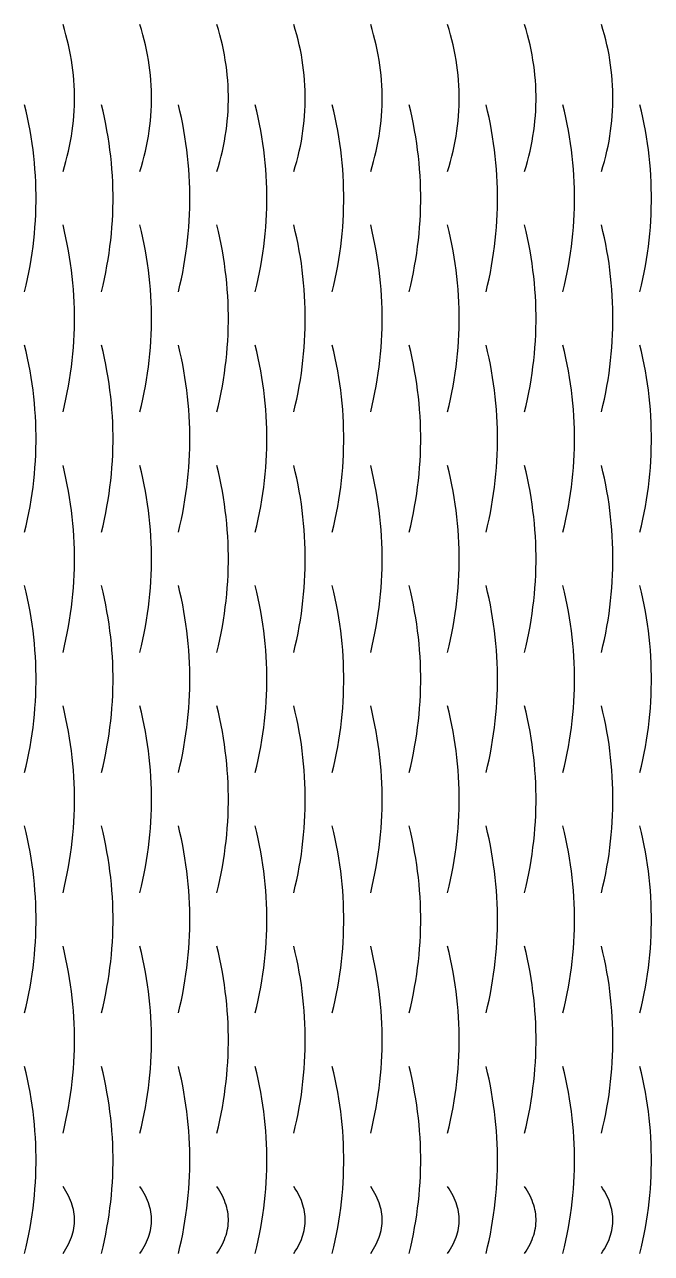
# Model space of a CAD drawing. Header units: millimetres. Extents: x 1.4 to 97.3, y 4 to 96.
# Drawn here: x 1.4 to 48.4, y 4 to 96 of the extents above; entities that cross this region are included whole.
import ezdxf

# ---------------------------------------------------------------- set-up
doc = ezdxf.new("R2010")
doc.units = ezdxf.units.MM
doc.layers.add('CUT', color=1, linetype='Continuous')

msp = doc.modelspace()

# ---------------------------------------------------------------- linework, layer by layer
at = {"layer": 'CUT'}
for points in [[(4.32, 85), (4.435, 85.379), (4.542, 85.759), (4.641, 86.138), (4.731, 86.517), (4.813, 86.897), (4.887, 87.276), (4.953, 87.655), (5.01, 88.034), (5.06, 88.414), (5.101, 88.793), (5.134, 89.172), (5.158, 89.552), (5.175, 89.931), (5.183, 90.31), (5.183, 90.69), (5.175, 91.069), (5.158, 91.448), (5.134, 91.828), (5.101, 92.207), (5.06, 92.586), (5.01, 92.966), (4.953, 93.345), (4.887, 93.724), (4.813, 94.103), (4.731, 94.483), (4.641, 94.862), (4.542, 95.241), (4.435, 95.621), (4.32, 96)], [(10.08, 85), (10.195, 85.379), (10.302, 85.759), (10.401, 86.138), (10.491, 86.517), (10.573, 86.897), (10.647, 87.276), (10.713, 87.655), (10.77, 88.034), (10.82, 88.414), (10.861, 88.793), (10.894, 89.172), (10.918, 89.552), (10.935, 89.931), (10.943, 90.31), (10.943, 90.69), (10.935, 91.069), (10.918, 91.448), (10.894, 91.828), (10.861, 92.207), (10.82, 92.586), (10.77, 92.966), (10.713, 93.345), (10.647, 93.724), (10.573, 94.103), (10.491, 94.483), (10.401, 94.862), (10.302, 95.241), (10.195, 95.621), (10.08, 96)], [(15.84, 85), (15.955, 85.379), (16.062, 85.759), (16.161, 86.138), (16.251, 86.517), (16.333, 86.897), (16.407, 87.276), (16.473, 87.655), (16.53, 88.034), (16.58, 88.414), (16.621, 88.793), (16.654, 89.172), (16.678, 89.552), (16.695, 89.931), (16.703, 90.31), (16.703, 90.69), (16.695, 91.069), (16.678, 91.448), (16.654, 91.828), (16.621, 92.207), (16.58, 92.586), (16.53, 92.966), (16.473, 93.345), (16.407, 93.724), (16.333, 94.103), (16.251, 94.483), (16.161, 94.862), (16.062, 95.241), (15.955, 95.621), (15.84, 96)], [(21.6, 85), (21.715, 85.379), (21.822, 85.759), (21.921, 86.138), (22.011, 86.517), (22.093, 86.897), (22.167, 87.276), (22.233, 87.655), (22.29, 88.034), (22.34, 88.414), (22.381, 88.793), (22.414, 89.172), (22.438, 89.552), (22.455, 89.931), (22.463, 90.31), (22.463, 90.69), (22.455, 91.069), (22.438, 91.448), (22.414, 91.828), (22.381, 92.207), (22.34, 92.586), (22.29, 92.966), (22.233, 93.345), (22.167, 93.724), (22.093, 94.103), (22.011, 94.483), (21.921, 94.862), (21.822, 95.241), (21.715, 95.621), (21.6, 96)], [(27.36, 85), (27.475, 85.379), (27.582, 85.759), (27.681, 86.138), (27.771, 86.517), (27.853, 86.897), (27.927, 87.276), (27.993, 87.655), (28.05, 88.034), (28.1, 88.414), (28.141, 88.793), (28.174, 89.172), (28.198, 89.552), (28.215, 89.931), (28.223, 90.31), (28.223, 90.69), (28.215, 91.069), (28.198, 91.448), (28.174, 91.828), (28.141, 92.207), (28.1, 92.586), (28.05, 92.966), (27.993, 93.345), (27.927, 93.724), (27.853, 94.103), (27.771, 94.483), (27.681, 94.862), (27.582, 95.241), (27.475, 95.621), (27.36, 96)], [(33.12, 85), (33.235, 85.379), (33.342, 85.759), (33.441, 86.138), (33.531, 86.517), (33.613, 86.897), (33.687, 87.276), (33.753, 87.655), (33.81, 88.034), (33.86, 88.414), (33.901, 88.793), (33.934, 89.172), (33.958, 89.552), (33.975, 89.931), (33.983, 90.31), (33.983, 90.69), (33.975, 91.069), (33.958, 91.448), (33.934, 91.828), (33.901, 92.207), (33.86, 92.586), (33.81, 92.966), (33.753, 93.345), (33.687, 93.724), (33.613, 94.103), (33.531, 94.483), (33.441, 94.862), (33.342, 95.241), (33.235, 95.621), (33.12, 96)], [(38.88, 85), (38.995, 85.379), (39.102, 85.759), (39.201, 86.138), (39.291, 86.517), (39.373, 86.897), (39.447, 87.276), (39.513, 87.655), (39.57, 88.034), (39.62, 88.414), (39.661, 88.793), (39.694, 89.172), (39.718, 89.552), (39.735, 89.931), (39.743, 90.31), (39.743, 90.69), (39.735, 91.069), (39.718, 91.448), (39.694, 91.828), (39.661, 92.207), (39.62, 92.586), (39.57, 92.966), (39.513, 93.345), (39.447, 93.724), (39.373, 94.103), (39.291, 94.483), (39.201, 94.862), (39.102, 95.241), (38.995, 95.621), (38.88, 96)], [(44.64, 85), (44.755, 85.379), (44.862, 85.759), (44.961, 86.138), (45.051, 86.517), (45.133, 86.897), (45.207, 87.276), (45.273, 87.655), (45.33, 88.034), (45.38, 88.414), (45.421, 88.793), (45.454, 89.172), (45.478, 89.552), (45.495, 89.931), (45.503, 90.31), (45.503, 90.69), (45.495, 91.069), (45.478, 91.448), (45.454, 91.828), (45.421, 92.207), (45.38, 92.586), (45.33, 92.966), (45.273, 93.345), (45.207, 93.724), (45.133, 94.103), (45.051, 94.483), (44.961, 94.862), (44.862, 95.241), (44.755, 95.621), (44.64, 96)], [(1.44, 76), (1.555, 76.483), (1.662, 76.966), (1.761, 77.448), (1.851, 77.931), (1.933, 78.414), (2.007, 78.897), (2.073, 79.379), (2.13, 79.862), (2.18, 80.345), (2.221, 80.828), (2.254, 81.31), (2.278, 81.793), (2.295, 82.276), (2.303, 82.759), (2.303, 83.241), (2.295, 83.724), (2.278, 84.207), (2.254, 84.69), (2.221, 85.172), (2.18, 85.655), (2.13, 86.138), (2.073, 86.621), (2.007, 87.103), (1.933, 87.586), (1.851, 88.069), (1.761, 88.552), (1.662, 89.034), (1.555, 89.517), (1.44, 90)], [(7.2, 76), (7.315, 76.483), (7.422, 76.966), (7.521, 77.448), (7.611, 77.931), (7.693, 78.414), (7.767, 78.897), (7.833, 79.379), (7.89, 79.862), (7.94, 80.345), (7.981, 80.828), (8.014, 81.31), (8.038, 81.793), (8.055, 82.276), (8.063, 82.759), (8.063, 83.241), (8.055, 83.724), (8.038, 84.207), (8.014, 84.69), (7.981, 85.172), (7.94, 85.655), (7.89, 86.138), (7.833, 86.621), (7.767, 87.103), (7.693, 87.586), (7.611, 88.069), (7.521, 88.552), (7.422, 89.034), (7.315, 89.517), (7.2, 90)], [(12.96, 76), (13.075, 76.483), (13.182, 76.966), (13.281, 77.448), (13.371, 77.931), (13.453, 78.414), (13.527, 78.897), (13.593, 79.379), (13.65, 79.862), (13.7, 80.345), (13.741, 80.828), (13.774, 81.31), (13.798, 81.793), (13.815, 82.276), (13.823, 82.759), (13.823, 83.241), (13.815, 83.724), (13.798, 84.207), (13.774, 84.69), (13.741, 85.172), (13.7, 85.655), (13.65, 86.138), (13.593, 86.621), (13.527, 87.103), (13.453, 87.586), (13.371, 88.069), (13.281, 88.552), (13.182, 89.034), (13.075, 89.517), (12.96, 90)], [(18.72, 76), (18.835, 76.483), (18.942, 76.966), (19.041, 77.448), (19.131, 77.931), (19.213, 78.414), (19.287, 78.897), (19.353, 79.379), (19.41, 79.862), (19.46, 80.345), (19.501, 80.828), (19.534, 81.31), (19.558, 81.793), (19.575, 82.276), (19.583, 82.759), (19.583, 83.241), (19.575, 83.724), (19.558, 84.207), (19.534, 84.69), (19.501, 85.172), (19.46, 85.655), (19.41, 86.138), (19.353, 86.621), (19.287, 87.103), (19.213, 87.586), (19.131, 88.069), (19.041, 88.552), (18.942, 89.034), (18.835, 89.517), (18.72, 90)], [(24.48, 76), (24.595, 76.483), (24.702, 76.966), (24.801, 77.448), (24.891, 77.931), (24.973, 78.414), (25.047, 78.897), (25.113, 79.379), (25.17, 79.862), (25.22, 80.345), (25.261, 80.828), (25.294, 81.31), (25.318, 81.793), (25.335, 82.276), (25.343, 82.759), (25.343, 83.241), (25.335, 83.724), (25.318, 84.207), (25.294, 84.69), (25.261, 85.172), (25.22, 85.655), (25.17, 86.138), (25.113, 86.621), (25.047, 87.103), (24.973, 87.586), (24.891, 88.069), (24.801, 88.552), (24.702, 89.034), (24.595, 89.517), (24.48, 90)], [(30.24, 76), (30.355, 76.483), (30.462, 76.966), (30.561, 77.448), (30.651, 77.931), (30.733, 78.414), (30.807, 78.897), (30.873, 79.379), (30.93, 79.862), (30.98, 80.345), (31.021, 80.828), (31.054, 81.31), (31.078, 81.793), (31.095, 82.276), (31.103, 82.759), (31.103, 83.241), (31.095, 83.724), (31.078, 84.207), (31.054, 84.69), (31.021, 85.172), (30.98, 85.655), (30.93, 86.138), (30.873, 86.621), (30.807, 87.103), (30.733, 87.586), (30.651, 88.069), (30.561, 88.552), (30.462, 89.034), (30.355, 89.517), (30.24, 90)], [(36, 76), (36.115, 76.483), (36.222, 76.966), (36.321, 77.448), (36.411, 77.931), (36.493, 78.414), (36.567, 78.897), (36.633, 79.379), (36.69, 79.862), (36.74, 80.345), (36.781, 80.828), (36.814, 81.31), (36.838, 81.793), (36.855, 82.276), (36.863, 82.759), (36.863, 83.241), (36.855, 83.724), (36.838, 84.207), (36.814, 84.69), (36.781, 85.172), (36.74, 85.655), (36.69, 86.138), (36.633, 86.621), (36.567, 87.103), (36.493, 87.586), (36.411, 88.069), (36.321, 88.552), (36.222, 89.034), (36.115, 89.517), (36, 90)], [(41.76, 76), (41.875, 76.483), (41.982, 76.966), (42.081, 77.448), (42.171, 77.931), (42.253, 78.414), (42.327, 78.897), (42.393, 79.379), (42.45, 79.862), (42.5, 80.345), (42.541, 80.828), (42.574, 81.31), (42.598, 81.793), (42.615, 82.276), (42.623, 82.759), (42.623, 83.241), (42.615, 83.724), (42.598, 84.207), (42.574, 84.69), (42.541, 85.172), (42.5, 85.655), (42.45, 86.138), (42.393, 86.621), (42.327, 87.103), (42.253, 87.586), (42.171, 88.069), (42.081, 88.552), (41.982, 89.034), (41.875, 89.517), (41.76, 90)], [(47.52, 76), (47.635, 76.483), (47.742, 76.966), (47.841, 77.448), (47.931, 77.931), (48.013, 78.414), (48.087, 78.897), (48.153, 79.379), (48.21, 79.862), (48.26, 80.345), (48.301, 80.828), (48.334, 81.31), (48.358, 81.793), (48.375, 82.276), (48.383, 82.759), (48.383, 83.241), (48.375, 83.724), (48.358, 84.207), (48.334, 84.69), (48.301, 85.172), (48.26, 85.655), (48.21, 86.138), (48.153, 86.621), (48.087, 87.103), (48.013, 87.586), (47.931, 88.069), (47.841, 88.552), (47.742, 89.034), (47.635, 89.517), (47.52, 90)], [(4.32, 67), (4.435, 67.483), (4.542, 67.966), (4.641, 68.448), (4.731, 68.931), (4.813, 69.414), (4.887, 69.897), (4.953, 70.379), (5.01, 70.862), (5.06, 71.345), (5.101, 71.828), (5.134, 72.31), (5.158, 72.793), (5.175, 73.276), (5.183, 73.759), (5.183, 74.241), (5.175, 74.724), (5.158, 75.207), (5.134, 75.69), (5.101, 76.172), (5.06, 76.655), (5.01, 77.138), (4.953, 77.621), (4.887, 78.103), (4.813, 78.586), (4.731, 79.069), (4.641, 79.552), (4.542, 80.034), (4.435, 80.517), (4.32, 81)], [(10.08, 67), (10.195, 67.483), (10.302, 67.966), (10.401, 68.448), (10.491, 68.931), (10.573, 69.414), (10.647, 69.897), (10.713, 70.379), (10.77, 70.862), (10.82, 71.345), (10.861, 71.828), (10.894, 72.31), (10.918, 72.793), (10.935, 73.276), (10.943, 73.759), (10.943, 74.241), (10.935, 74.724), (10.918, 75.207), (10.894, 75.69), (10.861, 76.172), (10.82, 76.655), (10.77, 77.138), (10.713, 77.621), (10.647, 78.103), (10.573, 78.586), (10.491, 79.069), (10.401, 79.552), (10.302, 80.034), (10.195, 80.517), (10.08, 81)], [(15.84, 67), (15.955, 67.483), (16.062, 67.966), (16.161, 68.448), (16.251, 68.931), (16.333, 69.414), (16.407, 69.897), (16.473, 70.379), (16.53, 70.862), (16.58, 71.345), (16.621, 71.828), (16.654, 72.31), (16.678, 72.793), (16.695, 73.276), (16.703, 73.759), (16.703, 74.241), (16.695, 74.724), (16.678, 75.207), (16.654, 75.69), (16.621, 76.172), (16.58, 76.655), (16.53, 77.138), (16.473, 77.621), (16.407, 78.103), (16.333, 78.586), (16.251, 79.069), (16.161, 79.552), (16.062, 80.034), (15.955, 80.517), (15.84, 81)], [(21.6, 67), (21.715, 67.483), (21.822, 67.966), (21.921, 68.448), (22.011, 68.931), (22.093, 69.414), (22.167, 69.897), (22.233, 70.379), (22.29, 70.862), (22.34, 71.345), (22.381, 71.828), (22.414, 72.31), (22.438, 72.793), (22.455, 73.276), (22.463, 73.759), (22.463, 74.241), (22.455, 74.724), (22.438, 75.207), (22.414, 75.69), (22.381, 76.172), (22.34, 76.655), (22.29, 77.138), (22.233, 77.621), (22.167, 78.103), (22.093, 78.586), (22.011, 79.069), (21.921, 79.552), (21.822, 80.034), (21.715, 80.517), (21.6, 81)], [(27.36, 67), (27.475, 67.483), (27.582, 67.966), (27.681, 68.448), (27.771, 68.931), (27.853, 69.414), (27.927, 69.897), (27.993, 70.379), (28.05, 70.862), (28.1, 71.345), (28.141, 71.828), (28.174, 72.31), (28.198, 72.793), (28.215, 73.276), (28.223, 73.759), (28.223, 74.241), (28.215, 74.724), (28.198, 75.207), (28.174, 75.69), (28.141, 76.172), (28.1, 76.655), (28.05, 77.138), (27.993, 77.621), (27.927, 78.103), (27.853, 78.586), (27.771, 79.069), (27.681, 79.552), (27.582, 80.034), (27.475, 80.517), (27.36, 81)], [(33.12, 67), (33.235, 67.483), (33.342, 67.966), (33.441, 68.448), (33.531, 68.931), (33.613, 69.414), (33.687, 69.897), (33.753, 70.379), (33.81, 70.862), (33.86, 71.345), (33.901, 71.828), (33.934, 72.31), (33.958, 72.793), (33.975, 73.276), (33.983, 73.759), (33.983, 74.241), (33.975, 74.724), (33.958, 75.207), (33.934, 75.69), (33.901, 76.172), (33.86, 76.655), (33.81, 77.138), (33.753, 77.621), (33.687, 78.103), (33.613, 78.586), (33.531, 79.069), (33.441, 79.552), (33.342, 80.034), (33.235, 80.517), (33.12, 81)], [(38.88, 67), (38.995, 67.483), (39.102, 67.966), (39.201, 68.448), (39.291, 68.931), (39.373, 69.414), (39.447, 69.897), (39.513, 70.379), (39.57, 70.862), (39.62, 71.345), (39.661, 71.828), (39.694, 72.31), (39.718, 72.793), (39.735, 73.276), (39.743, 73.759), (39.743, 74.241), (39.735, 74.724), (39.718, 75.207), (39.694, 75.69), (39.661, 76.172), (39.62, 76.655), (39.57, 77.138), (39.513, 77.621), (39.447, 78.103), (39.373, 78.586), (39.291, 79.069), (39.201, 79.552), (39.102, 80.034), (38.995, 80.517), (38.88, 81)], [(44.64, 67), (44.755, 67.483), (44.862, 67.966), (44.961, 68.448), (45.051, 68.931), (45.133, 69.414), (45.207, 69.897), (45.273, 70.379), (45.33, 70.862), (45.38, 71.345), (45.421, 71.828), (45.454, 72.31), (45.478, 72.793), (45.495, 73.276), (45.503, 73.759), (45.503, 74.241), (45.495, 74.724), (45.478, 75.207), (45.454, 75.69), (45.421, 76.172), (45.38, 76.655), (45.33, 77.138), (45.273, 77.621), (45.207, 78.103), (45.133, 78.586), (45.051, 79.069), (44.961, 79.552), (44.862, 80.034), (44.755, 80.517), (44.64, 81)], [(1.44, 58), (1.555, 58.483), (1.662, 58.966), (1.761, 59.448), (1.851, 59.931), (1.933, 60.414), (2.007, 60.897), (2.073, 61.379), (2.13, 61.862), (2.18, 62.345), (2.221, 62.828), (2.254, 63.31), (2.278, 63.793), (2.295, 64.276), (2.303, 64.759), (2.303, 65.241), (2.295, 65.724), (2.278, 66.207), (2.254, 66.69), (2.221, 67.172), (2.18, 67.655), (2.13, 68.138), (2.073, 68.621), (2.007, 69.103), (1.933, 69.586), (1.851, 70.069), (1.761, 70.552), (1.662, 71.034), (1.555, 71.517), (1.44, 72)], [(7.2, 58), (7.315, 58.483), (7.422, 58.966), (7.521, 59.448), (7.611, 59.931), (7.693, 60.414), (7.767, 60.897), (7.833, 61.379), (7.89, 61.862), (7.94, 62.345), (7.981, 62.828), (8.014, 63.31), (8.038, 63.793), (8.055, 64.276), (8.063, 64.759), (8.063, 65.241), (8.055, 65.724), (8.038, 66.207), (8.014, 66.69), (7.981, 67.172), (7.94, 67.655), (7.89, 68.138), (7.833, 68.621), (7.767, 69.103), (7.693, 69.586), (7.611, 70.069), (7.521, 70.552), (7.422, 71.034), (7.315, 71.517), (7.2, 72)], [(12.96, 58), (13.075, 58.483), (13.182, 58.966), (13.281, 59.448), (13.371, 59.931), (13.453, 60.414), (13.527, 60.897), (13.593, 61.379), (13.65, 61.862), (13.7, 62.345), (13.741, 62.828), (13.774, 63.31), (13.798, 63.793), (13.815, 64.276), (13.823, 64.759), (13.823, 65.241), (13.815, 65.724), (13.798, 66.207), (13.774, 66.69), (13.741, 67.172), (13.7, 67.655), (13.65, 68.138), (13.593, 68.621), (13.527, 69.103), (13.453, 69.586), (13.371, 70.069), (13.281, 70.552), (13.182, 71.034), (13.075, 71.517), (12.96, 72)], [(18.72, 58), (18.835, 58.483), (18.942, 58.966), (19.041, 59.448), (19.131, 59.931), (19.213, 60.414), (19.287, 60.897), (19.353, 61.379), (19.41, 61.862), (19.46, 62.345), (19.501, 62.828), (19.534, 63.31), (19.558, 63.793), (19.575, 64.276), (19.583, 64.759), (19.583, 65.241), (19.575, 65.724), (19.558, 66.207), (19.534, 66.69), (19.501, 67.172), (19.46, 67.655), (19.41, 68.138), (19.353, 68.621), (19.287, 69.103), (19.213, 69.586), (19.131, 70.069), (19.041, 70.552), (18.942, 71.034), (18.835, 71.517), (18.72, 72)], [(24.48, 58), (24.595, 58.483), (24.702, 58.966), (24.801, 59.448), (24.891, 59.931), (24.973, 60.414), (25.047, 60.897), (25.113, 61.379), (25.17, 61.862), (25.22, 62.345), (25.261, 62.828), (25.294, 63.31), (25.318, 63.793), (25.335, 64.276), (25.343, 64.759), (25.343, 65.241), (25.335, 65.724), (25.318, 66.207), (25.294, 66.69), (25.261, 67.172), (25.22, 67.655), (25.17, 68.138), (25.113, 68.621), (25.047, 69.103), (24.973, 69.586), (24.891, 70.069), (24.801, 70.552), (24.702, 71.034), (24.595, 71.517), (24.48, 72)], [(30.24, 58), (30.355, 58.483), (30.462, 58.966), (30.561, 59.448), (30.651, 59.931), (30.733, 60.414), (30.807, 60.897), (30.873, 61.379), (30.93, 61.862), (30.98, 62.345), (31.021, 62.828), (31.054, 63.31), (31.078, 63.793), (31.095, 64.276), (31.103, 64.759), (31.103, 65.241), (31.095, 65.724), (31.078, 66.207), (31.054, 66.69), (31.021, 67.172), (30.98, 67.655), (30.93, 68.138), (30.873, 68.621), (30.807, 69.103), (30.733, 69.586), (30.651, 70.069), (30.561, 70.552), (30.462, 71.034), (30.355, 71.517), (30.24, 72)], [(36, 58), (36.115, 58.483), (36.222, 58.966), (36.321, 59.448), (36.411, 59.931), (36.493, 60.414), (36.567, 60.897), (36.633, 61.379), (36.69, 61.862), (36.74, 62.345), (36.781, 62.828), (36.814, 63.31), (36.838, 63.793), (36.855, 64.276), (36.863, 64.759), (36.863, 65.241), (36.855, 65.724), (36.838, 66.207), (36.814, 66.69), (36.781, 67.172), (36.74, 67.655), (36.69, 68.138), (36.633, 68.621), (36.567, 69.103), (36.493, 69.586), (36.411, 70.069), (36.321, 70.552), (36.222, 71.034), (36.115, 71.517), (36, 72)], [(41.76, 58), (41.875, 58.483), (41.982, 58.966), (42.081, 59.448), (42.171, 59.931), (42.253, 60.414), (42.327, 60.897), (42.393, 61.379), (42.45, 61.862), (42.5, 62.345), (42.541, 62.828), (42.574, 63.31), (42.598, 63.793), (42.615, 64.276), (42.623, 64.759), (42.623, 65.241), (42.615, 65.724), (42.598, 66.207), (42.574, 66.69), (42.541, 67.172), (42.5, 67.655), (42.45, 68.138), (42.393, 68.621), (42.327, 69.103), (42.253, 69.586), (42.171, 70.069), (42.081, 70.552), (41.982, 71.034), (41.875, 71.517), (41.76, 72)], [(47.52, 58), (47.635, 58.483), (47.742, 58.966), (47.841, 59.448), (47.931, 59.931), (48.013, 60.414), (48.087, 60.897), (48.153, 61.379), (48.21, 61.862), (48.26, 62.345), (48.301, 62.828), (48.334, 63.31), (48.358, 63.793), (48.375, 64.276), (48.383, 64.759), (48.383, 65.241), (48.375, 65.724), (48.358, 66.207), (48.334, 66.69), (48.301, 67.172), (48.26, 67.655), (48.21, 68.138), (48.153, 68.621), (48.087, 69.103), (48.013, 69.586), (47.931, 70.069), (47.841, 70.552), (47.742, 71.034), (47.635, 71.517), (47.52, 72)], [(4.32, 49), (4.435, 49.483), (4.542, 49.966), (4.641, 50.448), (4.731, 50.931), (4.813, 51.414), (4.887, 51.897), (4.953, 52.379), (5.01, 52.862), (5.06, 53.345), (5.101, 53.828), (5.134, 54.31), (5.158, 54.793), (5.175, 55.276), (5.183, 55.759), (5.183, 56.241), (5.175, 56.724), (5.158, 57.207), (5.134, 57.69), (5.101, 58.172), (5.06, 58.655), (5.01, 59.138), (4.953, 59.621), (4.887, 60.103), (4.813, 60.586), (4.731, 61.069), (4.641, 61.552), (4.542, 62.034), (4.435, 62.517), (4.32, 63)], [(10.08, 49), (10.195, 49.483), (10.302, 49.966), (10.401, 50.448), (10.491, 50.931), (10.573, 51.414), (10.647, 51.897), (10.713, 52.379), (10.77, 52.862), (10.82, 53.345), (10.861, 53.828), (10.894, 54.31), (10.918, 54.793), (10.935, 55.276), (10.943, 55.759), (10.943, 56.241), (10.935, 56.724), (10.918, 57.207), (10.894, 57.69), (10.861, 58.172), (10.82, 58.655), (10.77, 59.138), (10.713, 59.621), (10.647, 60.103), (10.573, 60.586), (10.491, 61.069), (10.401, 61.552), (10.302, 62.034), (10.195, 62.517), (10.08, 63)], [(15.84, 49), (15.955, 49.483), (16.062, 49.966), (16.161, 50.448), (16.251, 50.931), (16.333, 51.414), (16.407, 51.897), (16.473, 52.379), (16.53, 52.862), (16.58, 53.345), (16.621, 53.828), (16.654, 54.31), (16.678, 54.793), (16.695, 55.276), (16.703, 55.759), (16.703, 56.241), (16.695, 56.724), (16.678, 57.207), (16.654, 57.69), (16.621, 58.172), (16.58, 58.655), (16.53, 59.138), (16.473, 59.621), (16.407, 60.103), (16.333, 60.586), (16.251, 61.069), (16.161, 61.552), (16.062, 62.034), (15.955, 62.517), (15.84, 63)], [(21.6, 49), (21.715, 49.483), (21.822, 49.966), (21.921, 50.448), (22.011, 50.931), (22.093, 51.414), (22.167, 51.897), (22.233, 52.379), (22.29, 52.862), (22.34, 53.345), (22.381, 53.828), (22.414, 54.31), (22.438, 54.793), (22.455, 55.276), (22.463, 55.759), (22.463, 56.241), (22.455, 56.724), (22.438, 57.207), (22.414, 57.69), (22.381, 58.172), (22.34, 58.655), (22.29, 59.138), (22.233, 59.621), (22.167, 60.103), (22.093, 60.586), (22.011, 61.069), (21.921, 61.552), (21.822, 62.034), (21.715, 62.517), (21.6, 63)], [(27.36, 49), (27.475, 49.483), (27.582, 49.966), (27.681, 50.448), (27.771, 50.931), (27.853, 51.414), (27.927, 51.897), (27.993, 52.379), (28.05, 52.862), (28.1, 53.345), (28.141, 53.828), (28.174, 54.31), (28.198, 54.793), (28.215, 55.276), (28.223, 55.759), (28.223, 56.241), (28.215, 56.724), (28.198, 57.207), (28.174, 57.69), (28.141, 58.172), (28.1, 58.655), (28.05, 59.138), (27.993, 59.621), (27.927, 60.103), (27.853, 60.586), (27.771, 61.069), (27.681, 61.552), (27.582, 62.034), (27.475, 62.517), (27.36, 63)], [(33.12, 49), (33.235, 49.483), (33.342, 49.966), (33.441, 50.448), (33.531, 50.931), (33.613, 51.414), (33.687, 51.897), (33.753, 52.379), (33.81, 52.862), (33.86, 53.345), (33.901, 53.828), (33.934, 54.31), (33.958, 54.793), (33.975, 55.276), (33.983, 55.759), (33.983, 56.241), (33.975, 56.724), (33.958, 57.207), (33.934, 57.69), (33.901, 58.172), (33.86, 58.655), (33.81, 59.138), (33.753, 59.621), (33.687, 60.103), (33.613, 60.586), (33.531, 61.069), (33.441, 61.552), (33.342, 62.034), (33.235, 62.517), (33.12, 63)], [(38.88, 49), (38.995, 49.483), (39.102, 49.966), (39.201, 50.448), (39.291, 50.931), (39.373, 51.414), (39.447, 51.897), (39.513, 52.379), (39.57, 52.862), (39.62, 53.345), (39.661, 53.828), (39.694, 54.31), (39.718, 54.793), (39.735, 55.276), (39.743, 55.759), (39.743, 56.241), (39.735, 56.724), (39.718, 57.207), (39.694, 57.69), (39.661, 58.172), (39.62, 58.655), (39.57, 59.138), (39.513, 59.621), (39.447, 60.103), (39.373, 60.586), (39.291, 61.069), (39.201, 61.552), (39.102, 62.034), (38.995, 62.517), (38.88, 63)], [(44.64, 49), (44.755, 49.483), (44.862, 49.966), (44.961, 50.448), (45.051, 50.931), (45.133, 51.414), (45.207, 51.897), (45.273, 52.379), (45.33, 52.862), (45.38, 53.345), (45.421, 53.828), (45.454, 54.31), (45.478, 54.793), (45.495, 55.276), (45.503, 55.759), (45.503, 56.241), (45.495, 56.724), (45.478, 57.207), (45.454, 57.69), (45.421, 58.172), (45.38, 58.655), (45.33, 59.138), (45.273, 59.621), (45.207, 60.103), (45.133, 60.586), (45.051, 61.069), (44.961, 61.552), (44.862, 62.034), (44.755, 62.517), (44.64, 63)], [(1.44, 40), (1.555, 40.483), (1.662, 40.966), (1.761, 41.448), (1.851, 41.931), (1.933, 42.414), (2.007, 42.897), (2.073, 43.379), (2.13, 43.862), (2.18, 44.345), (2.221, 44.828), (2.254, 45.31), (2.278, 45.793), (2.295, 46.276), (2.303, 46.759), (2.303, 47.241), (2.295, 47.724), (2.278, 48.207), (2.254, 48.69), (2.221, 49.172), (2.18, 49.655), (2.13, 50.138), (2.073, 50.621), (2.007, 51.103), (1.933, 51.586), (1.851, 52.069), (1.761, 52.552), (1.662, 53.034), (1.555, 53.517), (1.44, 54)], [(7.2, 40), (7.315, 40.483), (7.422, 40.966), (7.521, 41.448), (7.611, 41.931), (7.693, 42.414), (7.767, 42.897), (7.833, 43.379), (7.89, 43.862), (7.94, 44.345), (7.981, 44.828), (8.014, 45.31), (8.038, 45.793), (8.055, 46.276), (8.063, 46.759), (8.063, 47.241), (8.055, 47.724), (8.038, 48.207), (8.014, 48.69), (7.981, 49.172), (7.94, 49.655), (7.89, 50.138), (7.833, 50.621), (7.767, 51.103), (7.693, 51.586), (7.611, 52.069), (7.521, 52.552), (7.422, 53.034), (7.315, 53.517), (7.2, 54)], [(12.96, 40), (13.075, 40.483), (13.182, 40.966), (13.281, 41.448), (13.371, 41.931), (13.453, 42.414), (13.527, 42.897), (13.593, 43.379), (13.65, 43.862), (13.7, 44.345), (13.741, 44.828), (13.774, 45.31), (13.798, 45.793), (13.815, 46.276), (13.823, 46.759), (13.823, 47.241), (13.815, 47.724), (13.798, 48.207), (13.774, 48.69), (13.741, 49.172), (13.7, 49.655), (13.65, 50.138), (13.593, 50.621), (13.527, 51.103), (13.453, 51.586), (13.371, 52.069), (13.281, 52.552), (13.182, 53.034), (13.075, 53.517), (12.96, 54)], [(18.72, 40), (18.835, 40.483), (18.942, 40.966), (19.041, 41.448), (19.131, 41.931), (19.213, 42.414), (19.287, 42.897), (19.353, 43.379), (19.41, 43.862), (19.46, 44.345), (19.501, 44.828), (19.534, 45.31), (19.558, 45.793), (19.575, 46.276), (19.583, 46.759), (19.583, 47.241), (19.575, 47.724), (19.558, 48.207), (19.534, 48.69), (19.501, 49.172), (19.46, 49.655), (19.41, 50.138), (19.353, 50.621), (19.287, 51.103), (19.213, 51.586), (19.131, 52.069), (19.041, 52.552), (18.942, 53.034), (18.835, 53.517), (18.72, 54)], [(24.48, 40), (24.595, 40.483), (24.702, 40.966), (24.801, 41.448), (24.891, 41.931), (24.973, 42.414), (25.047, 42.897), (25.113, 43.379), (25.17, 43.862), (25.22, 44.345), (25.261, 44.828), (25.294, 45.31), (25.318, 45.793), (25.335, 46.276), (25.343, 46.759), (25.343, 47.241), (25.335, 47.724), (25.318, 48.207), (25.294, 48.69), (25.261, 49.172), (25.22, 49.655), (25.17, 50.138), (25.113, 50.621), (25.047, 51.103), (24.973, 51.586), (24.891, 52.069), (24.801, 52.552), (24.702, 53.034), (24.595, 53.517), (24.48, 54)], [(30.24, 40), (30.355, 40.483), (30.462, 40.966), (30.561, 41.448), (30.651, 41.931), (30.733, 42.414), (30.807, 42.897), (30.873, 43.379), (30.93, 43.862), (30.98, 44.345), (31.021, 44.828), (31.054, 45.31), (31.078, 45.793), (31.095, 46.276), (31.103, 46.759), (31.103, 47.241), (31.095, 47.724), (31.078, 48.207), (31.054, 48.69), (31.021, 49.172), (30.98, 49.655), (30.93, 50.138), (30.873, 50.621), (30.807, 51.103), (30.733, 51.586), (30.651, 52.069), (30.561, 52.552), (30.462, 53.034), (30.355, 53.517), (30.24, 54)], [(36, 40), (36.115, 40.483), (36.222, 40.966), (36.321, 41.448), (36.411, 41.931), (36.493, 42.414), (36.567, 42.897), (36.633, 43.379), (36.69, 43.862), (36.74, 44.345), (36.781, 44.828), (36.814, 45.31), (36.838, 45.793), (36.855, 46.276), (36.863, 46.759), (36.863, 47.241), (36.855, 47.724), (36.838, 48.207), (36.814, 48.69), (36.781, 49.172), (36.74, 49.655), (36.69, 50.138), (36.633, 50.621), (36.567, 51.103), (36.493, 51.586), (36.411, 52.069), (36.321, 52.552), (36.222, 53.034), (36.115, 53.517), (36, 54)], [(41.76, 40), (41.875, 40.483), (41.982, 40.966), (42.081, 41.448), (42.171, 41.931), (42.253, 42.414), (42.327, 42.897), (42.393, 43.379), (42.45, 43.862), (42.5, 44.345), (42.541, 44.828), (42.574, 45.31), (42.598, 45.793), (42.615, 46.276), (42.623, 46.759), (42.623, 47.241), (42.615, 47.724), (42.598, 48.207), (42.574, 48.69), (42.541, 49.172), (42.5, 49.655), (42.45, 50.138), (42.393, 50.621), (42.327, 51.103), (42.253, 51.586), (42.171, 52.069), (42.081, 52.552), (41.982, 53.034), (41.875, 53.517), (41.76, 54)], [(47.52, 40), (47.635, 40.483), (47.742, 40.966), (47.841, 41.448), (47.931, 41.931), (48.013, 42.414), (48.087, 42.897), (48.153, 43.379), (48.21, 43.862), (48.26, 44.345), (48.301, 44.828), (48.334, 45.31), (48.358, 45.793), (48.375, 46.276), (48.383, 46.759), (48.383, 47.241), (48.375, 47.724), (48.358, 48.207), (48.334, 48.69), (48.301, 49.172), (48.26, 49.655), (48.21, 50.138), (48.153, 50.621), (48.087, 51.103), (48.013, 51.586), (47.931, 52.069), (47.841, 52.552), (47.742, 53.034), (47.635, 53.517), (47.52, 54)], [(4.32, 31), (4.435, 31.483), (4.542, 31.966), (4.641, 32.448), (4.731, 32.931), (4.813, 33.414), (4.887, 33.897), (4.953, 34.379), (5.01, 34.862), (5.06, 35.345), (5.101, 35.828), (5.134, 36.31), (5.158, 36.793), (5.175, 37.276), (5.183, 37.759), (5.183, 38.241), (5.175, 38.724), (5.158, 39.207), (5.134, 39.69), (5.101, 40.172), (5.06, 40.655), (5.01, 41.138), (4.953, 41.621), (4.887, 42.103), (4.813, 42.586), (4.731, 43.069), (4.641, 43.552), (4.542, 44.034), (4.435, 44.517), (4.32, 45)], [(10.08, 31), (10.195, 31.483), (10.302, 31.966), (10.401, 32.448), (10.491, 32.931), (10.573, 33.414), (10.647, 33.897), (10.713, 34.379), (10.77, 34.862), (10.82, 35.345), (10.861, 35.828), (10.894, 36.31), (10.918, 36.793), (10.935, 37.276), (10.943, 37.759), (10.943, 38.241), (10.935, 38.724), (10.918, 39.207), (10.894, 39.69), (10.861, 40.172), (10.82, 40.655), (10.77, 41.138), (10.713, 41.621), (10.647, 42.103), (10.573, 42.586), (10.491, 43.069), (10.401, 43.552), (10.302, 44.034), (10.195, 44.517), (10.08, 45)], [(15.84, 31), (15.955, 31.483), (16.062, 31.966), (16.161, 32.448), (16.251, 32.931), (16.333, 33.414), (16.407, 33.897), (16.473, 34.379), (16.53, 34.862), (16.58, 35.345), (16.621, 35.828), (16.654, 36.31), (16.678, 36.793), (16.695, 37.276), (16.703, 37.759), (16.703, 38.241), (16.695, 38.724), (16.678, 39.207), (16.654, 39.69), (16.621, 40.172), (16.58, 40.655), (16.53, 41.138), (16.473, 41.621), (16.407, 42.103), (16.333, 42.586), (16.251, 43.069), (16.161, 43.552), (16.062, 44.034), (15.955, 44.517), (15.84, 45)], [(21.6, 31), (21.715, 31.483), (21.822, 31.966), (21.921, 32.448), (22.011, 32.931), (22.093, 33.414), (22.167, 33.897), (22.233, 34.379), (22.29, 34.862), (22.34, 35.345), (22.381, 35.828), (22.414, 36.31), (22.438, 36.793), (22.455, 37.276), (22.463, 37.759), (22.463, 38.241), (22.455, 38.724), (22.438, 39.207), (22.414, 39.69), (22.381, 40.172), (22.34, 40.655), (22.29, 41.138), (22.233, 41.621), (22.167, 42.103), (22.093, 42.586), (22.011, 43.069), (21.921, 43.552), (21.822, 44.034), (21.715, 44.517), (21.6, 45)], [(27.36, 31), (27.475, 31.483), (27.582, 31.966), (27.681, 32.448), (27.771, 32.931), (27.853, 33.414), (27.927, 33.897), (27.993, 34.379), (28.05, 34.862), (28.1, 35.345), (28.141, 35.828), (28.174, 36.31), (28.198, 36.793), (28.215, 37.276), (28.223, 37.759), (28.223, 38.241), (28.215, 38.724), (28.198, 39.207), (28.174, 39.69), (28.141, 40.172), (28.1, 40.655), (28.05, 41.138), (27.993, 41.621), (27.927, 42.103), (27.853, 42.586), (27.771, 43.069), (27.681, 43.552), (27.582, 44.034), (27.475, 44.517), (27.36, 45)], [(33.12, 31), (33.235, 31.483), (33.342, 31.966), (33.441, 32.448), (33.531, 32.931), (33.613, 33.414), (33.687, 33.897), (33.753, 34.379), (33.81, 34.862), (33.86, 35.345), (33.901, 35.828), (33.934, 36.31), (33.958, 36.793), (33.975, 37.276), (33.983, 37.759), (33.983, 38.241), (33.975, 38.724), (33.958, 39.207), (33.934, 39.69), (33.901, 40.172), (33.86, 40.655), (33.81, 41.138), (33.753, 41.621), (33.687, 42.103), (33.613, 42.586), (33.531, 43.069), (33.441, 43.552), (33.342, 44.034), (33.235, 44.517), (33.12, 45)], [(38.88, 31), (38.995, 31.483), (39.102, 31.966), (39.201, 32.448), (39.291, 32.931), (39.373, 33.414), (39.447, 33.897), (39.513, 34.379), (39.57, 34.862), (39.62, 35.345), (39.661, 35.828), (39.694, 36.31), (39.718, 36.793), (39.735, 37.276), (39.743, 37.759), (39.743, 38.241), (39.735, 38.724), (39.718, 39.207), (39.694, 39.69), (39.661, 40.172), (39.62, 40.655), (39.57, 41.138), (39.513, 41.621), (39.447, 42.103), (39.373, 42.586), (39.291, 43.069), (39.201, 43.552), (39.102, 44.034), (38.995, 44.517), (38.88, 45)], [(44.64, 31), (44.755, 31.483), (44.862, 31.966), (44.961, 32.448), (45.051, 32.931), (45.133, 33.414), (45.207, 33.897), (45.273, 34.379), (45.33, 34.862), (45.38, 35.345), (45.421, 35.828), (45.454, 36.31), (45.478, 36.793), (45.495, 37.276), (45.503, 37.759), (45.503, 38.241), (45.495, 38.724), (45.478, 39.207), (45.454, 39.69), (45.421, 40.172), (45.38, 40.655), (45.33, 41.138), (45.273, 41.621), (45.207, 42.103), (45.133, 42.586), (45.051, 43.069), (44.961, 43.552), (44.862, 44.034), (44.755, 44.517), (44.64, 45)], [(1.44, 22), (1.555, 22.483), (1.662, 22.966), (1.761, 23.448), (1.851, 23.931), (1.933, 24.414), (2.007, 24.897), (2.073, 25.379), (2.13, 25.862), (2.18, 26.345), (2.221, 26.828), (2.254, 27.31), (2.278, 27.793), (2.295, 28.276), (2.303, 28.759), (2.303, 29.241), (2.295, 29.724), (2.278, 30.207), (2.254, 30.69), (2.221, 31.172), (2.18, 31.655), (2.13, 32.138), (2.073, 32.621), (2.007, 33.103), (1.933, 33.586), (1.851, 34.069), (1.761, 34.552), (1.662, 35.034), (1.555, 35.517), (1.44, 36)], [(7.2, 22), (7.315, 22.483), (7.422, 22.966), (7.521, 23.448), (7.611, 23.931), (7.693, 24.414), (7.767, 24.897), (7.833, 25.379), (7.89, 25.862), (7.94, 26.345), (7.981, 26.828), (8.014, 27.31), (8.038, 27.793), (8.055, 28.276), (8.063, 28.759), (8.063, 29.241), (8.055, 29.724), (8.038, 30.207), (8.014, 30.69), (7.981, 31.172), (7.94, 31.655), (7.89, 32.138), (7.833, 32.621), (7.767, 33.103), (7.693, 33.586), (7.611, 34.069), (7.521, 34.552), (7.422, 35.034), (7.315, 35.517), (7.2, 36)], [(12.96, 22), (13.075, 22.483), (13.182, 22.966), (13.281, 23.448), (13.371, 23.931), (13.453, 24.414), (13.527, 24.897), (13.593, 25.379), (13.65, 25.862), (13.7, 26.345), (13.741, 26.828), (13.774, 27.31), (13.798, 27.793), (13.815, 28.276), (13.823, 28.759), (13.823, 29.241), (13.815, 29.724), (13.798, 30.207), (13.774, 30.69), (13.741, 31.172), (13.7, 31.655), (13.65, 32.138), (13.593, 32.621), (13.527, 33.103), (13.453, 33.586), (13.371, 34.069), (13.281, 34.552), (13.182, 35.034), (13.075, 35.517), (12.96, 36)], [(18.72, 22), (18.835, 22.483), (18.942, 22.966), (19.041, 23.448), (19.131, 23.931), (19.213, 24.414), (19.287, 24.897), (19.353, 25.379), (19.41, 25.862), (19.46, 26.345), (19.501, 26.828), (19.534, 27.31), (19.558, 27.793), (19.575, 28.276), (19.583, 28.759), (19.583, 29.241), (19.575, 29.724), (19.558, 30.207), (19.534, 30.69), (19.501, 31.172), (19.46, 31.655), (19.41, 32.138), (19.353, 32.621), (19.287, 33.103), (19.213, 33.586), (19.131, 34.069), (19.041, 34.552), (18.942, 35.034), (18.835, 35.517), (18.72, 36)], [(24.48, 22), (24.595, 22.483), (24.702, 22.966), (24.801, 23.448), (24.891, 23.931), (24.973, 24.414), (25.047, 24.897), (25.113, 25.379), (25.17, 25.862), (25.22, 26.345), (25.261, 26.828), (25.294, 27.31), (25.318, 27.793), (25.335, 28.276), (25.343, 28.759), (25.343, 29.241), (25.335, 29.724), (25.318, 30.207), (25.294, 30.69), (25.261, 31.172), (25.22, 31.655), (25.17, 32.138), (25.113, 32.621), (25.047, 33.103), (24.973, 33.586), (24.891, 34.069), (24.801, 34.552), (24.702, 35.034), (24.595, 35.517), (24.48, 36)], [(30.24, 22), (30.355, 22.483), (30.462, 22.966), (30.561, 23.448), (30.651, 23.931), (30.733, 24.414), (30.807, 24.897), (30.873, 25.379), (30.93, 25.862), (30.98, 26.345), (31.021, 26.828), (31.054, 27.31), (31.078, 27.793), (31.095, 28.276), (31.103, 28.759), (31.103, 29.241), (31.095, 29.724), (31.078, 30.207), (31.054, 30.69), (31.021, 31.172), (30.98, 31.655), (30.93, 32.138), (30.873, 32.621), (30.807, 33.103), (30.733, 33.586), (30.651, 34.069), (30.561, 34.552), (30.462, 35.034), (30.355, 35.517), (30.24, 36)], [(36, 22), (36.115, 22.483), (36.222, 22.966), (36.321, 23.448), (36.411, 23.931), (36.493, 24.414), (36.567, 24.897), (36.633, 25.379), (36.69, 25.862), (36.74, 26.345), (36.781, 26.828), (36.814, 27.31), (36.838, 27.793), (36.855, 28.276), (36.863, 28.759), (36.863, 29.241), (36.855, 29.724), (36.838, 30.207), (36.814, 30.69), (36.781, 31.172), (36.74, 31.655), (36.69, 32.138), (36.633, 32.621), (36.567, 33.103), (36.493, 33.586), (36.411, 34.069), (36.321, 34.552), (36.222, 35.034), (36.115, 35.517), (36, 36)], [(41.76, 22), (41.875, 22.483), (41.982, 22.966), (42.081, 23.448), (42.171, 23.931), (42.253, 24.414), (42.327, 24.897), (42.393, 25.379), (42.45, 25.862), (42.5, 26.345), (42.541, 26.828), (42.574, 27.31), (42.598, 27.793), (42.615, 28.276), (42.623, 28.759), (42.623, 29.241), (42.615, 29.724), (42.598, 30.207), (42.574, 30.69), (42.541, 31.172), (42.5, 31.655), (42.45, 32.138), (42.393, 32.621), (42.327, 33.103), (42.253, 33.586), (42.171, 34.069), (42.081, 34.552), (41.982, 35.034), (41.875, 35.517), (41.76, 36)], [(47.52, 22), (47.635, 22.483), (47.742, 22.966), (47.841, 23.448), (47.931, 23.931), (48.013, 24.414), (48.087, 24.897), (48.153, 25.379), (48.21, 25.862), (48.26, 26.345), (48.301, 26.828), (48.334, 27.31), (48.358, 27.793), (48.375, 28.276), (48.383, 28.759), (48.383, 29.241), (48.375, 29.724), (48.358, 30.207), (48.334, 30.69), (48.301, 31.172), (48.26, 31.655), (48.21, 32.138), (48.153, 32.621), (48.087, 33.103), (48.013, 33.586), (47.931, 34.069), (47.841, 34.552), (47.742, 35.034), (47.635, 35.517), (47.52, 36)], [(4.32, 13), (4.435, 13.483), (4.542, 13.966), (4.641, 14.448), (4.731, 14.931), (4.813, 15.414), (4.887, 15.897), (4.953, 16.379), (5.01, 16.862), (5.06, 17.345), (5.101, 17.828), (5.134, 18.31), (5.158, 18.793), (5.175, 19.276), (5.183, 19.759), (5.183, 20.241), (5.175, 20.724), (5.158, 21.207), (5.134, 21.69), (5.101, 22.172), (5.06, 22.655), (5.01, 23.138), (4.953, 23.621), (4.887, 24.103), (4.813, 24.586), (4.731, 25.069), (4.641, 25.552), (4.542, 26.034), (4.435, 26.517), (4.32, 27)], [(10.08, 13), (10.195, 13.483), (10.302, 13.966), (10.401, 14.448), (10.491, 14.931), (10.573, 15.414), (10.647, 15.897), (10.713, 16.379), (10.77, 16.862), (10.82, 17.345), (10.861, 17.828), (10.894, 18.31), (10.918, 18.793), (10.935, 19.276), (10.943, 19.759), (10.943, 20.241), (10.935, 20.724), (10.918, 21.207), (10.894, 21.69), (10.861, 22.172), (10.82, 22.655), (10.77, 23.138), (10.713, 23.621), (10.647, 24.103), (10.573, 24.586), (10.491, 25.069), (10.401, 25.552), (10.302, 26.034), (10.195, 26.517), (10.08, 27)], [(15.84, 13), (15.955, 13.483), (16.062, 13.966), (16.161, 14.448), (16.251, 14.931), (16.333, 15.414), (16.407, 15.897), (16.473, 16.379), (16.53, 16.862), (16.58, 17.345), (16.621, 17.828), (16.654, 18.31), (16.678, 18.793), (16.695, 19.276), (16.703, 19.759), (16.703, 20.241), (16.695, 20.724), (16.678, 21.207), (16.654, 21.69), (16.621, 22.172), (16.58, 22.655), (16.53, 23.138), (16.473, 23.621), (16.407, 24.103), (16.333, 24.586), (16.251, 25.069), (16.161, 25.552), (16.062, 26.034), (15.955, 26.517), (15.84, 27)], [(21.6, 13), (21.715, 13.483), (21.822, 13.966), (21.921, 14.448), (22.011, 14.931), (22.093, 15.414), (22.167, 15.897), (22.233, 16.379), (22.29, 16.862), (22.34, 17.345), (22.381, 17.828), (22.414, 18.31), (22.438, 18.793), (22.455, 19.276), (22.463, 19.759), (22.463, 20.241), (22.455, 20.724), (22.438, 21.207), (22.414, 21.69), (22.381, 22.172), (22.34, 22.655), (22.29, 23.138), (22.233, 23.621), (22.167, 24.103), (22.093, 24.586), (22.011, 25.069), (21.921, 25.552), (21.822, 26.034), (21.715, 26.517), (21.6, 27)], [(27.36, 13), (27.475, 13.483), (27.582, 13.966), (27.681, 14.448), (27.771, 14.931), (27.853, 15.414), (27.927, 15.897), (27.993, 16.379), (28.05, 16.862), (28.1, 17.345), (28.141, 17.828), (28.174, 18.31), (28.198, 18.793), (28.215, 19.276), (28.223, 19.759), (28.223, 20.241), (28.215, 20.724), (28.198, 21.207), (28.174, 21.69), (28.141, 22.172), (28.1, 22.655), (28.05, 23.138), (27.993, 23.621), (27.927, 24.103), (27.853, 24.586), (27.771, 25.069), (27.681, 25.552), (27.582, 26.034), (27.475, 26.517), (27.36, 27)], [(33.12, 13), (33.235, 13.483), (33.342, 13.966), (33.441, 14.448), (33.531, 14.931), (33.613, 15.414), (33.687, 15.897), (33.753, 16.379), (33.81, 16.862), (33.86, 17.345), (33.901, 17.828), (33.934, 18.31), (33.958, 18.793), (33.975, 19.276), (33.983, 19.759), (33.983, 20.241), (33.975, 20.724), (33.958, 21.207), (33.934, 21.69), (33.901, 22.172), (33.86, 22.655), (33.81, 23.138), (33.753, 23.621), (33.687, 24.103), (33.613, 24.586), (33.531, 25.069), (33.441, 25.552), (33.342, 26.034), (33.235, 26.517), (33.12, 27)], [(38.88, 13), (38.995, 13.483), (39.102, 13.966), (39.201, 14.448), (39.291, 14.931), (39.373, 15.414), (39.447, 15.897), (39.513, 16.379), (39.57, 16.862), (39.62, 17.345), (39.661, 17.828), (39.694, 18.31), (39.718, 18.793), (39.735, 19.276), (39.743, 19.759), (39.743, 20.241), (39.735, 20.724), (39.718, 21.207), (39.694, 21.69), (39.661, 22.172), (39.62, 22.655), (39.57, 23.138), (39.513, 23.621), (39.447, 24.103), (39.373, 24.586), (39.291, 25.069), (39.201, 25.552), (39.102, 26.034), (38.995, 26.517), (38.88, 27)], [(44.64, 13), (44.755, 13.483), (44.862, 13.966), (44.961, 14.448), (45.051, 14.931), (45.133, 15.414), (45.207, 15.897), (45.273, 16.379), (45.33, 16.862), (45.38, 17.345), (45.421, 17.828), (45.454, 18.31), (45.478, 18.793), (45.495, 19.276), (45.503, 19.759), (45.503, 20.241), (45.495, 20.724), (45.478, 21.207), (45.454, 21.69), (45.421, 22.172), (45.38, 22.655), (45.33, 23.138), (45.273, 23.621), (45.207, 24.103), (45.133, 24.586), (45.051, 25.069), (44.961, 25.552), (44.862, 26.034), (44.755, 26.517), (44.64, 27)], [(1.44, 4), (1.555, 4.483), (1.662, 4.966), (1.761, 5.448), (1.851, 5.931), (1.933, 6.414), (2.007, 6.897), (2.073, 7.379), (2.13, 7.862), (2.18, 8.345), (2.221, 8.828), (2.254, 9.31), (2.278, 9.793), (2.295, 10.276), (2.303, 10.759), (2.303, 11.241), (2.295, 11.724), (2.278, 12.207), (2.254, 12.69), (2.221, 13.172), (2.18, 13.655), (2.13, 14.138), (2.073, 14.621), (2.007, 15.103), (1.933, 15.586), (1.851, 16.069), (1.761, 16.552), (1.662, 17.034), (1.555, 17.517), (1.44, 18)], [(7.2, 4), (7.315, 4.483), (7.422, 4.966), (7.521, 5.448), (7.611, 5.931), (7.693, 6.414), (7.767, 6.897), (7.833, 7.379), (7.89, 7.862), (7.94, 8.345), (7.981, 8.828), (8.014, 9.31), (8.038, 9.793), (8.055, 10.276), (8.063, 10.759), (8.063, 11.241), (8.055, 11.724), (8.038, 12.207), (8.014, 12.69), (7.981, 13.172), (7.94, 13.655), (7.89, 14.138), (7.833, 14.621), (7.767, 15.103), (7.693, 15.586), (7.611, 16.069), (7.521, 16.552), (7.422, 17.034), (7.315, 17.517), (7.2, 18)], [(12.96, 4), (13.075, 4.483), (13.182, 4.966), (13.281, 5.448), (13.371, 5.931), (13.453, 6.414), (13.527, 6.897), (13.593, 7.379), (13.65, 7.862), (13.7, 8.345), (13.741, 8.828), (13.774, 9.31), (13.798, 9.793), (13.815, 10.276), (13.823, 10.759), (13.823, 11.241), (13.815, 11.724), (13.798, 12.207), (13.774, 12.69), (13.741, 13.172), (13.7, 13.655), (13.65, 14.138), (13.593, 14.621), (13.527, 15.103), (13.453, 15.586), (13.371, 16.069), (13.281, 16.552), (13.182, 17.034), (13.075, 17.517), (12.96, 18)], [(18.72, 4), (18.835, 4.483), (18.942, 4.966), (19.041, 5.448), (19.131, 5.931), (19.213, 6.414), (19.287, 6.897), (19.353, 7.379), (19.41, 7.862), (19.46, 8.345), (19.501, 8.828), (19.534, 9.31), (19.558, 9.793), (19.575, 10.276), (19.583, 10.759), (19.583, 11.241), (19.575, 11.724), (19.558, 12.207), (19.534, 12.69), (19.501, 13.172), (19.46, 13.655), (19.41, 14.138), (19.353, 14.621), (19.287, 15.103), (19.213, 15.586), (19.131, 16.069), (19.041, 16.552), (18.942, 17.034), (18.835, 17.517), (18.72, 18)], [(24.48, 4), (24.595, 4.483), (24.702, 4.966), (24.801, 5.448), (24.891, 5.931), (24.973, 6.414), (25.047, 6.897), (25.113, 7.379), (25.17, 7.862), (25.22, 8.345), (25.261, 8.828), (25.294, 9.31), (25.318, 9.793), (25.335, 10.276), (25.343, 10.759), (25.343, 11.241), (25.335, 11.724), (25.318, 12.207), (25.294, 12.69), (25.261, 13.172), (25.22, 13.655), (25.17, 14.138), (25.113, 14.621), (25.047, 15.103), (24.973, 15.586), (24.891, 16.069), (24.801, 16.552), (24.702, 17.034), (24.595, 17.517), (24.48, 18)], [(30.24, 4), (30.355, 4.483), (30.462, 4.966), (30.561, 5.448), (30.651, 5.931), (30.733, 6.414), (30.807, 6.897), (30.873, 7.379), (30.93, 7.862), (30.98, 8.345), (31.021, 8.828), (31.054, 9.31), (31.078, 9.793), (31.095, 10.276), (31.103, 10.759), (31.103, 11.241), (31.095, 11.724), (31.078, 12.207), (31.054, 12.69), (31.021, 13.172), (30.98, 13.655), (30.93, 14.138), (30.873, 14.621), (30.807, 15.103), (30.733, 15.586), (30.651, 16.069), (30.561, 16.552), (30.462, 17.034), (30.355, 17.517), (30.24, 18)], [(36, 4), (36.115, 4.483), (36.222, 4.966), (36.321, 5.448), (36.411, 5.931), (36.493, 6.414), (36.567, 6.897), (36.633, 7.379), (36.69, 7.862), (36.74, 8.345), (36.781, 8.828), (36.814, 9.31), (36.838, 9.793), (36.855, 10.276), (36.863, 10.759), (36.863, 11.241), (36.855, 11.724), (36.838, 12.207), (36.814, 12.69), (36.781, 13.172), (36.74, 13.655), (36.69, 14.138), (36.633, 14.621), (36.567, 15.103), (36.493, 15.586), (36.411, 16.069), (36.321, 16.552), (36.222, 17.034), (36.115, 17.517), (36, 18)], [(41.76, 4), (41.875, 4.483), (41.982, 4.966), (42.081, 5.448), (42.171, 5.931), (42.253, 6.414), (42.327, 6.897), (42.393, 7.379), (42.45, 7.862), (42.5, 8.345), (42.541, 8.828), (42.574, 9.31), (42.598, 9.793), (42.615, 10.276), (42.623, 10.759), (42.623, 11.241), (42.615, 11.724), (42.598, 12.207), (42.574, 12.69), (42.541, 13.172), (42.5, 13.655), (42.45, 14.138), (42.393, 14.621), (42.327, 15.103), (42.253, 15.586), (42.171, 16.069), (42.081, 16.552), (41.982, 17.034), (41.875, 17.517), (41.76, 18)], [(47.52, 4), (47.635, 4.483), (47.742, 4.966), (47.841, 5.448), (47.931, 5.931), (48.013, 6.414), (48.087, 6.897), (48.153, 7.379), (48.21, 7.862), (48.26, 8.345), (48.301, 8.828), (48.334, 9.31), (48.358, 9.793), (48.375, 10.276), (48.383, 10.759), (48.383, 11.241), (48.375, 11.724), (48.358, 12.207), (48.334, 12.69), (48.301, 13.172), (48.26, 13.655), (48.21, 14.138), (48.153, 14.621), (48.087, 15.103), (48.013, 15.586), (47.931, 16.069), (47.841, 16.552), (47.742, 17.034), (47.635, 17.517), (47.52, 18)], [(4.32, 4), (4.435, 4.172), (4.542, 4.345), (4.641, 4.517), (4.731, 4.69), (4.813, 4.862), (4.887, 5.034), (4.953, 5.207), (5.01, 5.379), (5.06, 5.552), (5.101, 5.724), (5.134, 5.897), (5.158, 6.069), (5.175, 6.241), (5.183, 6.414), (5.183, 6.586), (5.175, 6.759), (5.158, 6.931), (5.134, 7.103), (5.101, 7.276), (5.06, 7.448), (5.01, 7.621), (4.953, 7.793), (4.887, 7.966), (4.813, 8.138), (4.731, 8.31), (4.641, 8.483), (4.542, 8.655), (4.435, 8.828), (4.32, 9)], [(10.08, 4), (10.195, 4.172), (10.302, 4.345), (10.401, 4.517), (10.491, 4.69), (10.573, 4.862), (10.647, 5.034), (10.713, 5.207), (10.77, 5.379), (10.82, 5.552), (10.861, 5.724), (10.894, 5.897), (10.918, 6.069), (10.935, 6.241), (10.943, 6.414), (10.943, 6.586), (10.935, 6.759), (10.918, 6.931), (10.894, 7.103), (10.861, 7.276), (10.82, 7.448), (10.77, 7.621), (10.713, 7.793), (10.647, 7.966), (10.573, 8.138), (10.491, 8.31), (10.401, 8.483), (10.302, 8.655), (10.195, 8.828), (10.08, 9)], [(15.84, 4), (15.955, 4.172), (16.062, 4.345), (16.161, 4.517), (16.251, 4.69), (16.333, 4.862), (16.407, 5.034), (16.473, 5.207), (16.53, 5.379), (16.58, 5.552), (16.621, 5.724), (16.654, 5.897), (16.678, 6.069), (16.695, 6.241), (16.703, 6.414), (16.703, 6.586), (16.695, 6.759), (16.678, 6.931), (16.654, 7.103), (16.621, 7.276), (16.58, 7.448), (16.53, 7.621), (16.473, 7.793), (16.407, 7.966), (16.333, 8.138), (16.251, 8.31), (16.161, 8.483), (16.062, 8.655), (15.955, 8.828), (15.84, 9)], [(21.6, 4), (21.715, 4.172), (21.822, 4.345), (21.921, 4.517), (22.011, 4.69), (22.093, 4.862), (22.167, 5.034), (22.233, 5.207), (22.29, 5.379), (22.34, 5.552), (22.381, 5.724), (22.414, 5.897), (22.438, 6.069), (22.455, 6.241), (22.463, 6.414), (22.463, 6.586), (22.455, 6.759), (22.438, 6.931), (22.414, 7.103), (22.381, 7.276), (22.34, 7.448), (22.29, 7.621), (22.233, 7.793), (22.167, 7.966), (22.093, 8.138), (22.011, 8.31), (21.921, 8.483), (21.822, 8.655), (21.715, 8.828), (21.6, 9)], [(27.36, 4), (27.475, 4.172), (27.582, 4.345), (27.681, 4.517), (27.771, 4.69), (27.853, 4.862), (27.927, 5.034), (27.993, 5.207), (28.05, 5.379), (28.1, 5.552), (28.141, 5.724), (28.174, 5.897), (28.198, 6.069), (28.215, 6.241), (28.223, 6.414), (28.223, 6.586), (28.215, 6.759), (28.198, 6.931), (28.174, 7.103), (28.141, 7.276), (28.1, 7.448), (28.05, 7.621), (27.993, 7.793), (27.927, 7.966), (27.853, 8.138), (27.771, 8.31), (27.681, 8.483), (27.582, 8.655), (27.475, 8.828), (27.36, 9)], [(33.12, 4), (33.235, 4.172), (33.342, 4.345), (33.441, 4.517), (33.531, 4.69), (33.613, 4.862), (33.687, 5.034), (33.753, 5.207), (33.81, 5.379), (33.86, 5.552), (33.901, 5.724), (33.934, 5.897), (33.958, 6.069), (33.975, 6.241), (33.983, 6.414), (33.983, 6.586), (33.975, 6.759), (33.958, 6.931), (33.934, 7.103), (33.901, 7.276), (33.86, 7.448), (33.81, 7.621), (33.753, 7.793), (33.687, 7.966), (33.613, 8.138), (33.531, 8.31), (33.441, 8.483), (33.342, 8.655), (33.235, 8.828), (33.12, 9)], [(38.88, 4), (38.995, 4.172), (39.102, 4.345), (39.201, 4.517), (39.291, 4.69), (39.373, 4.862), (39.447, 5.034), (39.513, 5.207), (39.57, 5.379), (39.62, 5.552), (39.661, 5.724), (39.694, 5.897), (39.718, 6.069), (39.735, 6.241), (39.743, 6.414), (39.743, 6.586), (39.735, 6.759), (39.718, 6.931), (39.694, 7.103), (39.661, 7.276), (39.62, 7.448), (39.57, 7.621), (39.513, 7.793), (39.447, 7.966), (39.373, 8.138), (39.291, 8.31), (39.201, 8.483), (39.102, 8.655), (38.995, 8.828), (38.88, 9)], [(44.64, 4), (44.755, 4.172), (44.862, 4.345), (44.961, 4.517), (45.051, 4.69), (45.133, 4.862), (45.207, 5.034), (45.273, 5.207), (45.33, 5.379), (45.38, 5.552), (45.421, 5.724), (45.454, 5.897), (45.478, 6.069), (45.495, 6.241), (45.503, 6.414), (45.503, 6.586), (45.495, 6.759), (45.478, 6.931), (45.454, 7.103), (45.421, 7.276), (45.38, 7.448), (45.33, 7.621), (45.273, 7.793), (45.207, 7.966), (45.133, 8.138), (45.051, 8.31), (44.961, 8.483), (44.862, 8.655), (44.755, 8.828), (44.64, 9)]]:
    msp.add_lwpolyline(points, dxfattribs=at)

doc.saveas('drawing.dxf')
